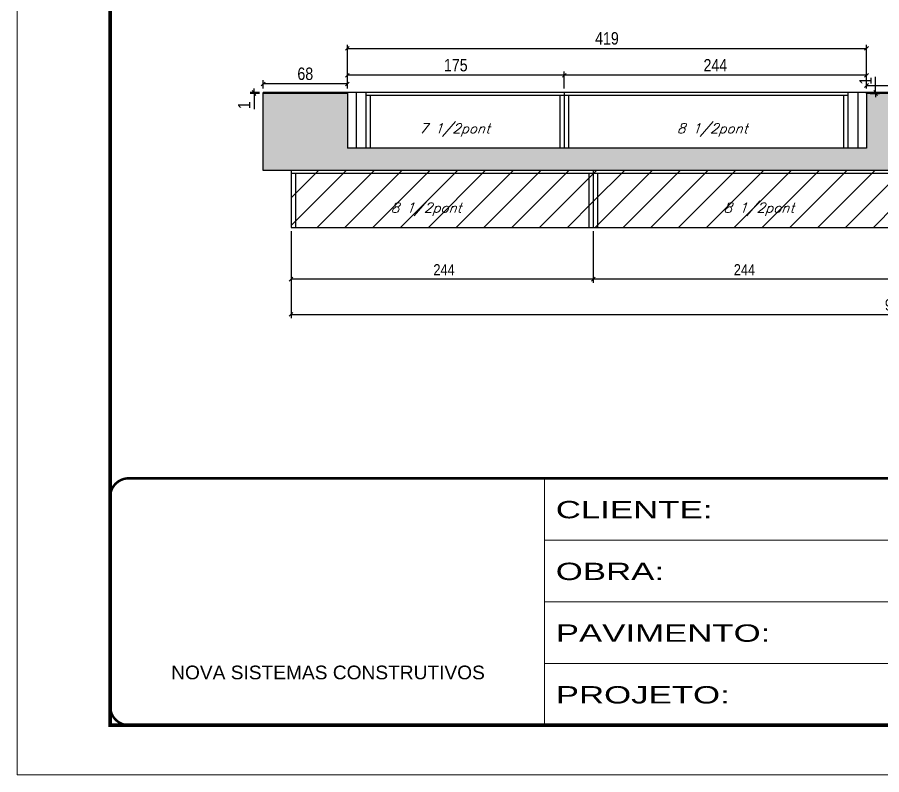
# Model space of a CAD drawing. Extents: x -10448 to -1189, y -11772 to 17235.
# Drawn here: x -5680 to -4982, y 11200 to 11811 of the extents above; entities that cross this region are included whole.
import ezdxf

# ---------------------------------------------------------------- set-up
doc = ezdxf.new("R2010")
doc.units = 0
doc.linetypes.add('CONTINUO', pattern=[0])
doc.linetypes.add('DASHED', pattern=[0.75, 0.5, -0.25])
for name, color, linetype in [('COTA', 241, 'Continuous'), ('Painéis', 200, 'Continuous'), ('Reaproveitamento', 251, 'Continuous'), ('SARR_2.2x7', 40, 'Continuous'), ('SARR_3.5x7', 81, 'Continuous'), ('texto', 7, 'Continuous')]:
    doc.layers.add(name, color=color, linetype=linetype)
doc.layers.add('Folhas', color=255, linetype='Continuous', lineweight=9)
doc.layers.add('SARRAFO DE PRESSAO', color=251, linetype='DASHED', lineweight=9)
doc.styles.add('ARIAL', font='arial.ttf')
doc.styles.add('COTA TECNICA', font='techl___.ttf', dxfattribs={"height": 10})
doc.styles.add('COTA TECNICA-50', font='techl___.ttf', dxfattribs={"height": 9})
doc.styles.add('Romans', font='romans.shx')
doc.styles.add('Tecnologia', font='')
doc.styles.get('Tecnologia').set_extended_font_data('Forgotten Futurist')
doc.dimstyles.new('COTA PAINEL-50', dxfattribs={"dimtxt": 9, "dimasz": 3, "dimexe": 3, "dimexo": 3, "dimgap": 3, "dimtad": 1, "dimdec": 1, "dimzin": 12, "dimdsep": 46, "dimtxsty": 'COTA TECNICA-50', "dimblk1": 'OBLIQUE', "dimblk2": 'OBLIQUE', "dimsah": 1, "dimcen": 0.9, "dimclrd": 4, "dimclre": 4, "dimclrt": 240, "dimadec": 1, "dimazin": 3, "dimtfac": 1, "dimtdec": 1, "dimtmove": 0, "dimatfit": 3, "dimfxl": 1, "dimtolj": 1, "dimtzin": 12, "dimarcsym": 0})
doc.dimstyles.new('PAINEL', dxfattribs={"dimtxt": 10, "dimasz": 3, "dimexe": 3, "dimexo": 3, "dimgap": 3, "dimtad": 1, "dimdec": 1, "dimzin": 12, "dimdsep": 46, "dimtxsty": 'COTA TECNICA', "dimblk1": 'OBLIQUE', "dimblk2": 'OBLIQUE', "dimsah": 1, "dimcen": 0.9, "dimclrd": 4, "dimclre": 4, "dimclrt": 240, "dimadec": 1, "dimazin": 3, "dimtfac": 1, "dimtdec": 1, "dimtmove": 0, "dimatfit": 3, "dimfxl": 1, "dimtolj": 1, "dimtzin": 12, "dimarcsym": 0})
pattern_1 = [(45, (-193.876, -3364.926), (-11.22532, 11.22532), [])]

# ---------------------------------------------------------------- blocks, each defined once
blk = doc.blocks.new('9999999999')
at = {"color": 30, "linetype": 'CONTINUO'}
for p, q in [((98564.56, 34230.21), (98564.56, 34429.45)), ((98564.56, 34379.64), (99583.98, 34379.64)), ((98564.56, 34329.83), (99487.98, 34329.83)), ((98564.56, 34280.02), (99487.98, 34280.02))]:
    blk.add_line(p, q, dxfattribs=at)
at = {"color": 30, "linetype": 'CONTINUO', "const_width": 2}
blk.add_lwpolyline([(99583.98, 34230.21), (99583.98, 34414.45, 0.414214), (99568.98, 34429.45), (98228.98, 34429.45, 0.414214), (98213.98, 34414.45), (98213.98, 34245.21, 0.414214), (98228.98, 34230.21), (99583.98, 34230.21)], format="xyb", dxfattribs=at)
at = {"layer": 'Folhas'}
blk.add_lwpolyline([(98138.98, 34190.21), (99623.98, 34190.21), (99623.98, 35240.21), (98138.98, 35240.21)], close=True, dxfattribs=at)
at = {"layer": 'Folhas', "color": 30, "const_width": 3}
blk.add_lwpolyline([(98213.98, 34230.21), (99583.98, 34230.21), (99583.98, 35200.21), (98213.98, 35200.21)], close=True, dxfattribs=at)
at = {"color": 7, "linetype": 'Continuous', "ltscale": 5, "style": 'ARIAL'}
blk.add_text('NOVA SISTEMAS CONSTRUTIVOS', height=11.0592, dxfattribs=at).set_placement((98263.19, 34267.21))
at = {"layer": 'Folhas', "color": 7, "style": 'Tecnologia', "width": 1.5}
for s, p in [('CLIENTE:', (98573.65, 34397.17)), ('OBRA:', (98573.65, 34347.31)), ('PAVIMENTO:', (98573.65, 34297.5)), ('PROJETO:', (98573.65, 34247.69))]:
    blk.add_text(s, height=14, dxfattribs=at).set_placement(p)
blk = doc.blocks.new('_Oblique')
at = {"color": 0, "linetype": 'ByBlock', "lineweight": -2}
blk.add_line((-0.5, -0.5), (0.5, 0.5), dxfattribs=at)
blk = doc.blocks.new('*D568')
at = {"layer": 'COTA', "color": 4, "linetype": 'ByBlock', "lineweight": -2, "transparency": 16777216}
for p, q in [((-5458.81, 11638.65), (-5458.81, 11596.89)), ((-5214.81, 11638.65), (-5214.81, 11596.89)), ((-5214.81, 11599.89), (-5458.81, 11599.89))]:
    blk.add_line(p, q, dxfattribs=at)
at = {"layer": 'Defpoints', "color": 0, "linetype": 'ByBlock', "transparency": 16777216}
for p in [(-5458.81, 11641.65), (-5214.81, 11641.65), (-5458.81, 11599.89)]:
    blk.add_point(p, dxfattribs=at)
at = {"layer": 'COTA', "color": 4, "linetype": 'ByBlock', "lineweight": -2, "transparency": 16777216, "xscale": 3, "yscale": 3, "zscale": 3, "rotation": 180}
blk.add_blockref('_Oblique', (-5458.81, 11599.89), dxfattribs=at)
at = {"layer": 'COTA', "color": 4, "linetype": 'ByBlock', "lineweight": -2, "transparency": 16777216, "xscale": 3, "yscale": 3, "zscale": 3}
blk.add_blockref('_Oblique', (-5214.81, 11599.89), dxfattribs=at)
at = {"layer": 'COTA', "color": 240, "linetype": 'ByBlock', "transparency": 16777216, "insert": (-5335.31, 11607.46), "char_height": 9, "attachment_point": 5, "style": 'COTA TECNICA-50'}
blk.add_mtext('\\A1;244', dxfattribs=at)
blk = doc.blocks.new('*D570')
at = {"layer": 'COTA', "color": 4, "linetype": 'ByBlock', "lineweight": -2, "transparency": 16777216}
for p, q in [((-5214.81, 11638.65), (-5214.81, 11596.89)), ((-4970.81, 11638.65), (-4970.81, 11596.89)), ((-4970.81, 11599.89), (-5214.81, 11599.89))]:
    blk.add_line(p, q, dxfattribs=at)
at = {"layer": 'Defpoints', "color": 0, "linetype": 'ByBlock', "transparency": 16777216}
for p in [(-5214.81, 11641.65), (-4970.81, 11641.65), (-5214.81, 11599.89)]:
    blk.add_point(p, dxfattribs=at)
at = {"layer": 'COTA', "color": 4, "linetype": 'ByBlock', "lineweight": -2, "transparency": 16777216, "xscale": 3, "yscale": 3, "zscale": 3, "rotation": 180}
blk.add_blockref('_Oblique', (-5214.81, 11599.89), dxfattribs=at)
at = {"layer": 'COTA', "color": 4, "linetype": 'ByBlock', "lineweight": -2, "transparency": 16777216, "xscale": 3, "yscale": 3, "zscale": 3}
blk.add_blockref('_Oblique', (-4970.81, 11599.89), dxfattribs=at)
at = {"layer": 'COTA', "color": 240, "linetype": 'ByBlock', "transparency": 16777216, "insert": (-5092.81, 11607.46), "char_height": 9, "attachment_point": 5, "style": 'COTA TECNICA-50'}
blk.add_mtext('\\A1;244', dxfattribs=at)
blk = doc.blocks.new('*D582')
at = {"layer": 'COTA', "color": 4, "linetype": 'ByBlock', "lineweight": -2, "transparency": 16777216}
for p, q in [((-5458.81, 11638.65), (-5458.81, 11568.49)), ((-4482.81, 11638.65), (-4482.81, 11568.49)), ((-5458.81, 11571.49), (-4482.81, 11571.49))]:
    blk.add_line(p, q, dxfattribs=at)
at = {"layer": 'Defpoints', "color": 0, "linetype": 'ByBlock', "transparency": 16777216}
for p in [(-5458.81, 11641.65), (-4482.81, 11641.65), (-4482.81, 11571.49)]:
    blk.add_point(p, dxfattribs=at)
at = {"layer": 'COTA', "color": 4, "linetype": 'ByBlock', "lineweight": -2, "transparency": 16777216, "xscale": 3, "yscale": 3, "zscale": 3, "rotation": 180}
blk.add_blockref('_Oblique', (-5458.81, 11571.49), dxfattribs=at)
at = {"layer": 'COTA', "color": 4, "linetype": 'ByBlock', "lineweight": -2, "transparency": 16777216, "xscale": 3, "yscale": 3, "zscale": 3}
blk.add_blockref('_Oblique', (-4482.81, 11571.49), dxfattribs=at)
at = {"layer": 'COTA', "color": 240, "linetype": 'ByBlock', "transparency": 16777216, "insert": (-4970.81, 11579.11), "char_height": 9, "attachment_point": 5, "style": 'COTA TECNICA-50'}
blk.add_mtext('\\A1;976', dxfattribs=at)
blk = doc.blocks.new('*D589')
at = {"layer": 'COTA', "color": 4, "lineweight": -2, "transparency": 16777216}
for p, q in [((-5238.31, 11753.65), (-5238.31, 11767.44)), ((-4994.31, 11764.44), (-5238.31, 11764.44)), ((-4994.31, 11753.65), (-4994.31, 11767.44))]:
    blk.add_line(p, q, dxfattribs=at)
at = {"layer": 'Defpoints', "color": 0, "transparency": 16777216}
for p in [(-5238.31, 11764.44), (-5238.31, 11750.65), (-4994.31, 11750.65)]:
    blk.add_point(p, dxfattribs=at)
at = {"layer": 'COTA', "color": 4, "lineweight": -2, "transparency": 16777216, "xscale": 3, "yscale": 3, "zscale": 3, "rotation": 180}
blk.add_blockref('_Oblique', (-5238.31, 11764.44), dxfattribs=at)
at = {"layer": 'COTA', "color": 4, "lineweight": -2, "transparency": 16777216, "xscale": 3, "yscale": 3, "zscale": 3}
blk.add_blockref('_Oblique', (-4994.31, 11764.44), dxfattribs=at)
at = {"layer": 'COTA', "color": 240, "transparency": 16777216, "insert": (-5116.31, 11772.52), "char_height": 10, "attachment_point": 5, "style": 'COTA TECNICA'}
blk.add_mtext('\\A1;244', dxfattribs=at)
blk = doc.blocks.new('*D586')
at = {"layer": 'COTA', "color": 4, "lineweight": -2, "transparency": 16777216}
for p, q in [((-5413.31, 11753.65), (-5413.31, 11767.44)), ((-5238.31, 11764.44), (-5413.31, 11764.44)), ((-5238.31, 11753.65), (-5238.31, 11767.44))]:
    blk.add_line(p, q, dxfattribs=at)
at = {"layer": 'Defpoints', "color": 0, "transparency": 16777216}
for p in [(-5413.31, 11764.44), (-5413.31, 11750.65), (-5238.31, 11750.65)]:
    blk.add_point(p, dxfattribs=at)
at = {"layer": 'COTA', "color": 4, "lineweight": -2, "transparency": 16777216, "xscale": 3, "yscale": 3, "zscale": 3, "rotation": 180}
blk.add_blockref('_Oblique', (-5413.31, 11764.44), dxfattribs=at)
at = {"layer": 'COTA', "color": 4, "lineweight": -2, "transparency": 16777216, "xscale": 3, "yscale": 3, "zscale": 3}
blk.add_blockref('_Oblique', (-5238.31, 11764.44), dxfattribs=at)
at = {"layer": 'COTA', "color": 240, "transparency": 16777216, "insert": (-5325.81, 11772.55), "char_height": 10, "attachment_point": 5, "style": 'COTA TECNICA'}
blk.add_mtext('\\A1;175', dxfattribs=at)
blk = doc.blocks.new('*D577')
at = {"layer": 'COTA', "color": 4, "lineweight": -2, "transparency": 16777216}
for p, q in [((-5413.31, 11753.65), (-5413.31, 11789.08)), ((-5413.31, 11786.08), (-4994.31, 11786.08)), ((-4994.31, 11753.65), (-4994.31, 11789.08))]:
    blk.add_line(p, q, dxfattribs=at)
at = {"layer": 'Defpoints', "color": 0, "transparency": 16777216}
for p in [(-4994.31, 11786.08), (-5413.31, 11750.65), (-4994.31, 11750.65)]:
    blk.add_point(p, dxfattribs=at)
at = {"layer": 'COTA', "color": 4, "lineweight": -2, "transparency": 16777216, "xscale": 3, "yscale": 3, "zscale": 3, "rotation": 180}
blk.add_blockref('_Oblique', (-5413.31, 11786.08), dxfattribs=at)
at = {"layer": 'COTA', "color": 4, "lineweight": -2, "transparency": 16777216, "xscale": 3, "yscale": 3, "zscale": 3}
blk.add_blockref('_Oblique', (-4994.31, 11786.08), dxfattribs=at)
at = {"layer": 'COTA', "color": 240, "transparency": 16777216, "insert": (-5203.81, 11794.18), "char_height": 10, "attachment_point": 5, "style": 'COTA TECNICA'}
blk.add_mtext('\\A1;419', dxfattribs=at)
blk = doc.blocks.new('*D592')
at = {"layer": 'COTA', "color": 4, "lineweight": -2, "transparency": 16777216}
for p, q in [((-4986.93, 11750.65), (-4986.93, 11763.23)), ((-4991.31, 11750.65), (-4983.93, 11750.65)), ((-4986.93, 11749.65), (-4986.93, 11750.65)), ((-4991.31, 11749.65), (-4983.93, 11749.65)), ((-4986.93, 11749.65), (-4986.93, 11746.65))]:
    blk.add_line(p, q, dxfattribs=at)
at = {"layer": 'Defpoints', "color": 0, "transparency": 16777216}
for p in [(-4994.31, 11750.65), (-4986.93, 11750.65), (-4994.31, 11749.65)]:
    blk.add_point(p, dxfattribs=at)
at = {"layer": 'COTA', "color": 4, "lineweight": -2, "transparency": 16777216, "xscale": 3, "yscale": 3, "zscale": 3}
for p, rotation in [((-4986.93, 11750.65), 270), ((-4986.93, 11749.65), 90)]:
    blk.add_blockref('_Oblique', p, dxfattribs=dict(at, rotation=rotation))
at = {"layer": 'COTA', "color": 240, "transparency": 16777216, "insert": (-4994.99, 11759.94), "char_height": 10, "attachment_point": 5, "rotation": 90, "style": 'COTA TECNICA'}
blk.add_mtext('\\A1;1', dxfattribs=at)
blk = doc.blocks.new('*D597')
at = {"layer": 'COTA', "color": 4, "lineweight": -2, "transparency": 16777216}
for p, q in [((-5481.31, 11753.65), (-5481.31, 11760.46)), ((-5413.31, 11757.46), (-5481.31, 11757.46)), ((-5413.31, 11753.65), (-5413.31, 11760.46))]:
    blk.add_line(p, q, dxfattribs=at)
at = {"layer": 'Defpoints', "color": 0, "transparency": 16777216}
for p in [(-5481.31, 11757.46), (-5481.31, 11750.65), (-5413.31, 11750.65)]:
    blk.add_point(p, dxfattribs=at)
at = {"layer": 'COTA', "color": 4, "lineweight": -2, "transparency": 16777216, "xscale": 3, "yscale": 3, "zscale": 3, "rotation": 180}
blk.add_blockref('_Oblique', (-5481.31, 11757.46), dxfattribs=at)
at = {"layer": 'COTA', "color": 4, "lineweight": -2, "transparency": 16777216, "xscale": 3, "yscale": 3, "zscale": 3}
blk.add_blockref('_Oblique', (-5413.31, 11757.46), dxfattribs=at)
at = {"layer": 'COTA', "color": 240, "transparency": 16777216, "insert": (-5447.31, 11765.59), "char_height": 10, "attachment_point": 5, "style": 'COTA TECNICA'}
blk.add_mtext('\\A1;68', dxfattribs=at)
blk = doc.blocks.new('*D612')
at = {"layer": 'COTA', "color": 4, "lineweight": -2, "transparency": 16777216}
for p, q in [((-5484.31, 11750.65), (-5491.68, 11750.65)), ((-5488.68, 11750.65), (-5488.68, 11753.65)), ((-5488.68, 11750.65), (-5488.68, 11749.65)), ((-5484.31, 11749.65), (-5491.68, 11749.65)), ((-5488.68, 11749.65), (-5488.68, 11737.06))]:
    blk.add_line(p, q, dxfattribs=at)
at = {"layer": 'Defpoints', "color": 0, "transparency": 16777216}
for p in [(-5481.31, 11750.65), (-5488.68, 11749.65), (-5481.31, 11749.65)]:
    blk.add_point(p, dxfattribs=at)
at = {"layer": 'COTA', "color": 4, "lineweight": -2, "transparency": 16777216, "xscale": 3, "yscale": 3, "zscale": 3}
for p, rotation in [((-5488.68, 11750.65), 270), ((-5488.68, 11749.65), 90)]:
    blk.add_blockref('_Oblique', p, dxfattribs=dict(at, rotation=rotation))
at = {"layer": 'COTA', "color": 240, "transparency": 16777216, "insert": (-5496.74, 11740.35), "char_height": 10, "attachment_point": 5, "rotation": 90, "style": 'COTA TECNICA'}
blk.add_mtext('\\A1;1', dxfattribs=at)
blk = doc.blocks.new('*D613')
at = {"layer": 'COTA', "color": 4, "lineweight": -2, "transparency": 16777216}
for p, q in [((-4994.31, 11753.76), (-4994.31, 11759.17)), ((-4926.31, 11753.76), (-4926.31, 11759.17)), ((-4994.31, 11756.17), (-4926.31, 11756.17))]:
    blk.add_line(p, q, dxfattribs=at)
at = {"layer": 'Defpoints', "color": 0, "transparency": 16777216}
for p in [(-4994.31, 11750.76), (-4926.31, 11756.17), (-4926.31, 11750.76)]:
    blk.add_point(p, dxfattribs=at)
at = {"layer": 'COTA', "color": 4, "lineweight": -2, "transparency": 16777216, "xscale": 3, "yscale": 3, "zscale": 3, "rotation": 180}
blk.add_blockref('_Oblique', (-4994.31, 11756.17), dxfattribs=at)
at = {"layer": 'COTA', "color": 4, "lineweight": -2, "transparency": 16777216, "xscale": 3, "yscale": 3, "zscale": 3}
blk.add_blockref('_Oblique', (-4926.31, 11756.17), dxfattribs=at)
at = {"layer": 'COTA', "color": 240, "transparency": 16777216, "insert": (-4960.31, 11764.29), "char_height": 10, "attachment_point": 5, "style": 'COTA TECNICA'}
blk.add_mtext('\\A1;68', dxfattribs=at)

msp = doc.modelspace()

# ---------------------------------------------------------------- hatches: boundary and pattern name
at = {"layer": 'COTA', "linetype": 'ByBlock'}
h = msp.add_hatch(dxfattribs=at)
h.set_pattern_fill('AR-CONC', color=256, scale=0.03)
h.set_pattern_definition([(50, (2976.124, -2445.3186), (5.4655401, -0.4781726), [0.5715, -6.2865]), (355, (2976.124, -2445.3186), (-1.0573026, 5.7317054), [0.4572, -5.0292175]), (100.451445, (2976.5795, -2445.3585), (4.4082374, 5.2535326), [0.4857003, -5.3427073]), (46.1842, (2976.124, -2443.7946), (8.1323712, -1.2612698), [0.85725, -9.42975]), (96.63556, (2976.802, -2443.9), (7.122124, 7.4227837), [0.7285507, -8.0140682]), (351.18415, (2976.124, -2443.795), (7.122124, 7.4227837), [0.685799, -7.543792]), (21, (2976.886, -2444.1756), (4.5484317, -3.067956), [0.5715, -6.2865]), (326, (2976.886, -2444.1756), (1.8540609, 5.525639), [0.4572, -5.0292]), (71.451445, (2977.265, -2444.4313), (6.4024926, 2.457683), [0.4857003, -5.3426981]), (37.5, (2976.124, -2445.3186), (0.0926581, 2.53665117), [0, -4.96824, 0, -5.1054, 0, -5.04825]), (7.5, (2976.124, -2445.3186), (2.00458988, 3.00541724), [0, -2.91084, 0, -4.85394, 0, -1.92405]), (327.5, (2974.4248, -2445.3186), (4.06771786, -0.17186232), [0, -1.905, 0, -5.9436, 0, -7.8867]), (317.5, (2973.6628, -2445.3186), (4.44387544, 0.7627947), [0, -2.4765, 0, -3.94716, 0, -5.6007])])
h.paths.add_polyline_path([(-5481.31, 11749.65), (-5413.31, 11749.65), (-5413.31, 11705.65), (-4994.31, 11705.65), (-4994.31, 11749.65), (-4926.31, 11749.65), (-4926.31, 11705.65), (-4482.81, 11705.65), (-4482.81, 11687.65), (-5481.31, 11687.65), (-5481.31, 11705.65)])
at = {"layer": 'Reaproveitamento'}
h = msp.add_hatch(dxfattribs=at)
h.set_pattern_fill('ANSI31', color=256, scale=5)
h.set_pattern_definition(pattern_1)
h.paths.add_polyline_path([(-5458.81, 11687.65), (-5458.81, 11641.65), (-5214.81, 11641.65), (-5214.81, 11687.65)])
h = msp.add_hatch(dxfattribs=at)
h.set_pattern_fill('ANSI31', color=256, scale=5)
h.set_pattern_definition(pattern_1)
h.paths.add_polyline_path([(-5214.81, 11687.65), (-5214.81, 11641.65), (-4970.81, 11641.65), (-4970.81, 11687.65)])

# ---------------------------------------------------------------- linework, layer by layer
at = {"layer": 'COTA', "linetype": 'ByBlock'}
for p, q in [((-5481.31, 11687.65), (-5481.31, 11749.65)), ((-5481.31, 11705.65), (-5481.31, 11705.65)), ((-5458.81, 11687.65), (-5481.31, 11687.65))]:
    msp.add_line(p, q, dxfattribs=at)
at = {"layer": 'Painéis', "linetype": 'Continuous'}
for p, q in [((-5481.31, 11749.65), (-5481.31, 11750.65)), ((-5413.31, 11750.65), (-5481.31, 11750.65)), ((-4482.81, 11750.65), (-5413.31, 11750.65)), ((-5413.31, 11750.65), (-5413.31, 11705.65)), ((-5238.31, 11750.65), (-5238.31, 11705.65)), ((-5413.31, 11749.65), (-5481.31, 11749.65)), ((-4926.31, 11749.65), (-4994.31, 11749.65)), ((-4994.31, 11749.65), (-4994.31, 11705.65)), ((-4994.31, 11705.65), (-5413.31, 11705.65)), ((-5458.81, 11687.65), (-5458.81, 11641.65)), ((-4482.81, 11687.65), (-5458.81, 11687.65)), ((-5214.81, 11687.65), (-5214.81, 11641.65)), ((-5458.81, 11641.65), (-4482.81, 11641.65))]:
    msp.add_line(p, q, dxfattribs=at)
at = {"layer": 'Painéis'}
msp.add_line((-4994.31, 11749.65), (-4994.31, 11750.65), dxfattribs=at)
at = {"layer": 'SARR_2.2x7', "linetype": 'Continuous'}
for p, q in [((-5406.31, 11750.65), (-5406.31, 11705.65)), ((-5001.31, 11750.65), (-5001.31, 11705.65)), ((-5398.31, 11748.45), (-5238.31, 11748.45)), ((-5238.31, 11748.45), (-5009.31, 11748.45)), ((-5458.81, 11685.45), (-5214.81, 11685.45)), ((-5214.81, 11685.45), (-4970.81, 11685.45))]:
    msp.add_line(p, q, dxfattribs=at)
at = {"layer": 'SARR_3.5x7'}
for p, q in [((-5398.31, 11750.65), (-5398.31, 11705.65)), ((-5009.31, 11750.65), (-5009.31, 11705.65)), ((-5394.81, 11748.45), (-5394.81, 11705.65)), ((-5241.81, 11748.45), (-5241.81, 11705.65)), ((-5234.81, 11748.45), (-5234.81, 11705.65)), ((-5012.81, 11748.45), (-5012.81, 11705.65)), ((-5455.31, 11685.45), (-5455.31, 11641.65)), ((-5218.31, 11685.45), (-5218.31, 11641.65)), ((-5211.31, 11685.45), (-5211.31, 11641.65))]:
    msp.add_line(p, q, dxfattribs=at)

# ---------------------------------------------------------------- block references
at = {"layer": 'SARRAFO DE PRESSAO', "color": 6, "linetype": 'ByBlock'}
msp.add_blockref('9999999999', (-103818.76, -22990.28), dxfattribs=at)

# ---------------------------------------------------------------- texts
at = {"layer": 'texto', "color": 2, "char_height": 8, "attachment_point": 5, "style": 'Romans'}
for s, insert in [('{\\Q19;\\C256;7 1/2pont}', (-5326.83, 11720.25)), ('{\\Q19;\\C256;8 1/2pont}', (-5118.83, 11720.25)), ('{\\Q19;\\C256;8 1/2pont}', (-5349.75, 11656.25)), ('{\\Q19;\\C256;8 1/2pont}', (-5081.18, 11656.25))]:
    msp.add_mtext(s, dxfattribs=dict(at, insert=insert))

# ---------------------------------------------------------------- dimensions: what is measured, and where the dimension line sits
at = {"layer": 'COTA'}
for base, p1, p2, angle, picture, middle in [((-4994.31, 11786.08), (-5413.31, 11750.65), (-4994.31, 11750.65), 180, '*D577', (-5203.81, 11794.18)), ((-5238.31, 11764.44), (-4994.31, 11750.65), (-5238.31, 11750.65), 180, '*D589', (-5116.31, 11772.52)), ((-5481.31, 11757.46), (-5413.31, 11750.65), (-5481.31, 11750.65), 180, '*D597', (-5447.31, 11765.59)), ((-4986.93, 11750.65), (-4994.31, 11749.65), (-4994.31, 11750.65), 90, '*D592', (-4994.99, 11759.94)), ((-5488.68, 11749.65), (-5481.31, 11750.65), (-5481.31, 11749.65), 90, '*D612', (-5496.74, 11740.35))]:
    dim = msp.add_linear_dim(base=base, p1=p1, p2=p2, angle=angle, dimstyle='PAINEL', dxfattribs=at)
    dim.commit()
    dim.dimension.update_dxf_attribs({"geometry": picture, "text_midpoint": middle})
dim = msp.add_linear_dim(base=(-5413.31, 11764.44), p1=(-5238.31, 11750.65), p2=(-5413.31, 11750.65), angle=180, dimstyle='PAINEL', override={"dimtmove": 1}, dxfattribs=at)
dim.commit()
dim.dimension.update_dxf_attribs({"geometry": '*D586', "text_midpoint": (-5325.81, 11772.55)})
dim = msp.add_linear_dim(base=(-4926.31, 11756.17), p1=(-4994.31, 11750.76), p2=(-4926.31, 11750.76), dimstyle='PAINEL', dxfattribs=at)
dim.commit()
dim.dimension.update_dxf_attribs({"geometry": '*D613', "text_midpoint": (-4960.31, 11764.29)})
at = {"layer": 'COTA', "linetype": 'ByBlock'}
for base, p1, p2, picture, middle in [((-5458.81, 11599.89), (-5214.81, 11641.65), (-5458.81, 11641.65), '*D568', (-5335.31, 11599.89)), ((-5214.81, 11599.89), (-4970.81, 11641.65), (-5214.81, 11641.65), '*D570', (-5092.81, 11599.89))]:
    dim = msp.add_linear_dim(base=base, p1=p1, p2=p2, dimstyle='COTA PAINEL-50', override={"dimarcsym": 1}, dxfattribs=at)
    dim.commit()
    dim.dimension.update_dxf_attribs({"geometry": picture, "text_midpoint": middle, "dimtype": 160})
dim = msp.add_linear_dim(base=(-4482.81, 11571.49), p1=(-5458.81, 11641.65), p2=(-4482.81, 11641.65), dimstyle='COTA PAINEL-50', dxfattribs=at)
dim.commit()
dim.dimension.update_dxf_attribs({"geometry": '*D582', "text_midpoint": (-4970.81, 11579.11)})

doc.saveas('drawing.dxf')
